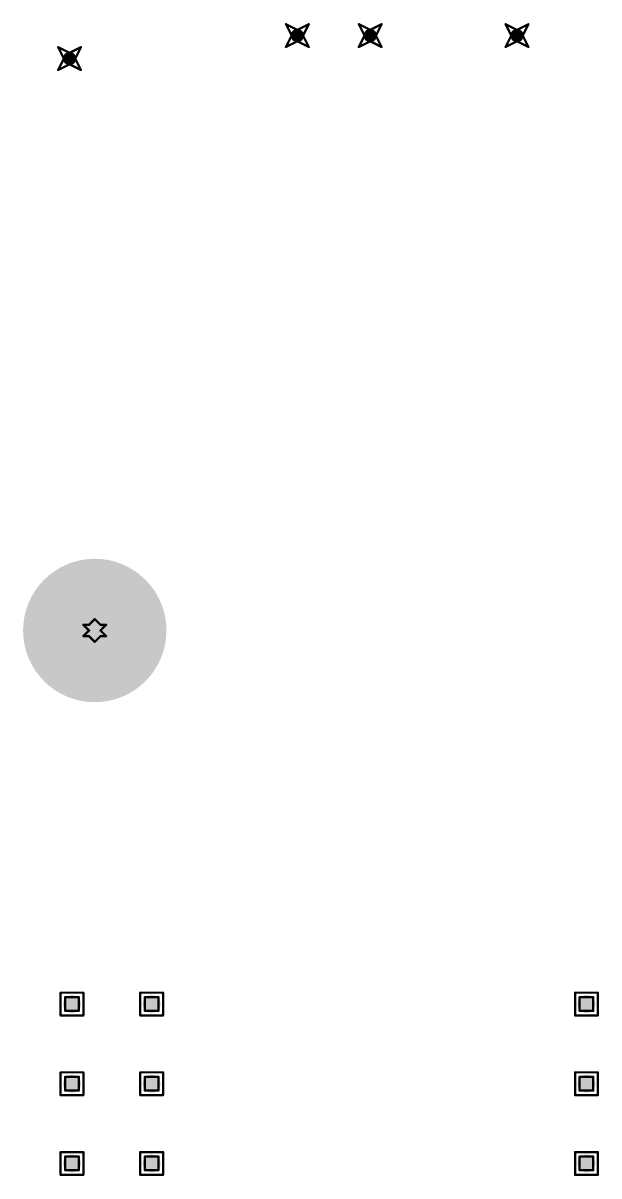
# Model space of a CAD drawing. Header units: millimetres. Extents: x -25 to 478, y -31 to 252.
# Drawn here: x 132.44 to 145.29, y 103.09 to 128.82 of the extents above; entities that cross this region are included whole.
import ezdxf

# ---------------------------------------------------------------- set-up
doc = ezdxf.new("R2010")
doc.units = ezdxf.units.MM
doc.layers.add('DrillDrawing', color=1, linetype='Continuous')
doc.layers.add('ViaHoleLayer', color=16, linetype='Continuous')

msp = doc.modelspace()

# ---------------------------------------------------------------- hatches: boundary and pattern name
at = {"layer": 'ViaHoleLayer'}
h = msp.add_hatch(color=16, dxfattribs=at)
edge = h.paths.add_edge_path()
edge.add_arc((138.557, 128.538), 0.15, 0, 360)
h = msp.add_hatch(color=16, dxfattribs=at)
edge = h.paths.add_edge_path()
edge.add_arc((140.183, 128.538), 0.15, 0, 360)
h = msp.add_hatch(color=16, dxfattribs=at)
edge = h.paths.add_edge_path()
edge.add_arc((143.459, 128.538), 0.15, 0, 360)
h = msp.add_hatch(color=16, dxfattribs=at)
edge = h.paths.add_edge_path()
edge.add_arc((133.473, 128.025), 0.15, 0, 360)
h = msp.add_hatch(color=16, dxfattribs=at)
edge = h.paths.add_edge_path()
edge.add_arc((134.036, 115.265), 1.6, 0, 360)
h = msp.add_hatch(color=16, dxfattribs=at)
edge = h.paths.add_edge_path()
edge.add_arc((133.528, 106.93), 0.2, 0, 360)
h = msp.add_hatch(color=16, dxfattribs=at)
edge = h.paths.add_edge_path()
edge.add_arc((135.306, 106.93), 0.2, 0, 360)
h = msp.add_hatch(color=16, dxfattribs=at)
edge = h.paths.add_edge_path()
edge.add_arc((145.009, 106.93), 0.2, 0, 360)
h = msp.add_hatch(color=16, dxfattribs=at)
edge = h.paths.add_edge_path()
edge.add_arc((133.528, 105.152), 0.2, 0, 360)
h = msp.add_hatch(color=16, dxfattribs=at)
edge = h.paths.add_edge_path()
edge.add_arc((135.306, 105.152), 0.2, 0, 360)
h = msp.add_hatch(color=16, dxfattribs=at)
edge = h.paths.add_edge_path()
edge.add_arc((145.009, 105.152), 0.2, 0, 360)
h = msp.add_hatch(color=16, dxfattribs=at)
edge = h.paths.add_edge_path()
edge.add_arc((133.528, 103.374), 0.2, 0, 360)
h = msp.add_hatch(color=16, dxfattribs=at)
edge = h.paths.add_edge_path()
edge.add_arc((135.306, 103.374), 0.2, 0, 360)
h = msp.add_hatch(color=16, dxfattribs=at)
edge = h.paths.add_edge_path()
edge.add_arc((145.009, 103.374), 0.2, 0, 360)

# ---------------------------------------------------------------- linework, layer by layer
at = {"layer": 'DrillDrawing', "const_width": 0.0508}
for points in [[(138.303, 128.792), (138.557, 128.665)], [(138.303, 128.792), (138.43, 128.538)], [(138.557, 128.665), (138.811, 128.792)], [(138.684, 128.538), (138.811, 128.792)], [(139.929, 128.792), (140.183, 128.665)], [(139.929, 128.792), (140.056, 128.538)], [(140.183, 128.665), (140.437, 128.792)], [(140.31, 128.538), (140.437, 128.792)], [(143.205, 128.792), (143.459, 128.665)], [(143.205, 128.792), (143.332, 128.538)], [(143.459, 128.665), (143.713, 128.792)], [(143.586, 128.538), (143.713, 128.792)], [(138.303, 128.284), (138.43, 128.538)], [(138.303, 128.284), (138.557, 128.411)], [(138.557, 128.411), (138.811, 128.284)], [(138.684, 128.538), (138.811, 128.284)], [(139.929, 128.284), (140.056, 128.538)], [(139.929, 128.284), (140.183, 128.411)], [(140.183, 128.411), (140.437, 128.284)], [(140.31, 128.538), (140.437, 128.284)], [(143.205, 128.284), (143.332, 128.538)], [(143.205, 128.284), (143.459, 128.411)], [(143.459, 128.411), (143.713, 128.284)], [(143.586, 128.538), (143.713, 128.284)], [(133.219, 128.279), (133.473, 128.152)], [(133.219, 128.279), (133.346, 128.025)], [(133.473, 128.152), (133.727, 128.279)], [(133.6, 128.025), (133.727, 128.279)], [(133.219, 127.771), (133.346, 128.025)], [(133.219, 127.771), (133.473, 127.898)], [(133.473, 127.898), (133.727, 127.771)], [(133.6, 128.025), (133.727, 127.771)], [(133.909, 115.392), (134.036, 115.519)], [(134.036, 115.519), (134.163, 115.392)], [(133.782, 115.392), (133.909, 115.265)], [(133.782, 115.392), (133.909, 115.392)], [(133.782, 115.138), (133.909, 115.265)], [(134.163, 115.392), (134.29, 115.392)], [(134.163, 115.265), (134.29, 115.392)], [(134.163, 115.265), (134.29, 115.138)], [(133.782, 115.138), (133.909, 115.138)], [(133.909, 115.138), (134.036, 115.011)], [(134.036, 115.011), (134.163, 115.138)], [(134.163, 115.138), (134.29, 115.138)], [(133.274, 107.184), (133.782, 107.184)], [(133.274, 106.676), (133.274, 107.184)], [(133.375, 107.082), (133.68, 107.082)], [(133.375, 106.778), (133.375, 107.082)], [(133.68, 106.778), (133.68, 107.082)], [(133.782, 106.676), (133.782, 107.184)], [(135.052, 107.184), (135.56, 107.184)], [(135.052, 106.676), (135.052, 107.184)], [(135.153, 107.082), (135.458, 107.082)], [(135.153, 106.778), (135.153, 107.082)], [(135.458, 106.778), (135.458, 107.082)], [(135.56, 106.676), (135.56, 107.184)], [(144.755, 107.184), (145.263, 107.184)], [(144.755, 106.676), (144.755, 107.184)], [(144.856, 107.082), (145.161, 107.082)], [(144.856, 106.778), (144.856, 107.082)], [(145.161, 106.778), (145.161, 107.082)], [(145.263, 106.676), (145.263, 107.184)], [(133.375, 106.778), (133.68, 106.778)], [(135.153, 106.778), (135.458, 106.778)], [(144.856, 106.778), (145.161, 106.778)], [(133.274, 106.676), (133.782, 106.676)], [(135.052, 106.676), (135.56, 106.676)], [(144.755, 106.676), (145.263, 106.676)], [(133.274, 105.406), (133.782, 105.406)], [(133.274, 104.898), (133.274, 105.406)], [(133.375, 105.304), (133.68, 105.304)], [(133.375, 105), (133.375, 105.304)], [(133.68, 105), (133.68, 105.304)], [(133.782, 104.898), (133.782, 105.406)], [(135.052, 105.406), (135.56, 105.406)], [(135.052, 104.898), (135.052, 105.406)], [(135.153, 105.304), (135.458, 105.304)], [(135.153, 105), (135.153, 105.304)], [(135.458, 105), (135.458, 105.304)], [(135.56, 104.898), (135.56, 105.406)], [(144.755, 105.406), (145.263, 105.406)], [(144.755, 104.898), (144.755, 105.406)], [(144.856, 105.304), (145.161, 105.304)], [(144.856, 105), (144.856, 105.304)], [(145.161, 105), (145.161, 105.304)], [(145.263, 104.898), (145.263, 105.406)], [(133.375, 105), (133.68, 105)], [(135.153, 105), (135.458, 105)], [(144.856, 105), (145.161, 105)], [(133.274, 104.898), (133.782, 104.898)], [(135.052, 104.898), (135.56, 104.898)], [(144.755, 104.898), (145.263, 104.898)], [(133.274, 103.628), (133.782, 103.628)], [(133.274, 103.12), (133.274, 103.628)], [(133.375, 103.526), (133.68, 103.526)], [(133.375, 103.222), (133.375, 103.526)], [(133.68, 103.222), (133.68, 103.526)], [(133.782, 103.12), (133.782, 103.628)], [(135.052, 103.628), (135.56, 103.628)], [(135.052, 103.12), (135.052, 103.628)], [(135.153, 103.526), (135.458, 103.526)], [(135.153, 103.222), (135.153, 103.526)], [(135.458, 103.222), (135.458, 103.526)], [(135.56, 103.12), (135.56, 103.628)], [(144.755, 103.628), (145.263, 103.628)], [(144.755, 103.12), (144.755, 103.628)], [(144.856, 103.526), (145.161, 103.526)], [(144.856, 103.222), (144.856, 103.526)], [(145.161, 103.222), (145.161, 103.526)], [(145.263, 103.12), (145.263, 103.628)], [(133.375, 103.222), (133.68, 103.222)], [(135.153, 103.222), (135.458, 103.222)], [(144.856, 103.222), (145.161, 103.222)], [(133.274, 103.12), (133.782, 103.12)], [(135.052, 103.12), (135.56, 103.12)], [(144.755, 103.12), (145.263, 103.12)]]:
    msp.add_lwpolyline(points, dxfattribs=at)
at = {"layer": 'DrillDrawing', "const_width": 0.0254}
for points in [[(138.29, 128.792, 1), (138.316, 128.792, 1)], [(138.29, 128.792, 1), (138.316, 128.792, 1)], [(138.544, 128.665, 1), (138.57, 128.665, 1)], [(138.544, 128.665, 1), (138.57, 128.665, 1)], [(138.798, 128.792, 1), (138.824, 128.792, 1)], [(138.798, 128.792, 1), (138.824, 128.792, 1)], [(139.916, 128.792, 1), (139.941, 128.792, 1)], [(139.916, 128.792, 1), (139.941, 128.792, 1)], [(140.17, 128.665, 1), (140.195, 128.665, 1)], [(140.17, 128.665, 1), (140.195, 128.665, 1)], [(140.424, 128.792, 1), (140.449, 128.792, 1)], [(140.424, 128.792, 1), (140.449, 128.792, 1)], [(143.192, 128.792, 1), (143.218, 128.792, 1)], [(143.192, 128.792, 1), (143.218, 128.792, 1)], [(143.446, 128.665, 1), (143.472, 128.665, 1)], [(143.446, 128.665, 1), (143.472, 128.665, 1)], [(143.701, 128.792, 1), (143.726, 128.792, 1)], [(143.701, 128.792, 1), (143.726, 128.792, 1)], [(138.417, 128.538, 1), (138.443, 128.538, 1)], [(138.417, 128.538, 1), (138.443, 128.538, 1)], [(138.544, 128.411, 1), (138.57, 128.411, 1)], [(138.544, 128.411, 1), (138.57, 128.411, 1)], [(138.671, 128.538, 1), (138.697, 128.538, 1)], [(138.671, 128.538, 1), (138.697, 128.538, 1)], [(140.043, 128.538, 1), (140.068, 128.538, 1)], [(140.043, 128.538, 1), (140.068, 128.538, 1)], [(140.17, 128.411, 1), (140.195, 128.411, 1)], [(140.17, 128.411, 1), (140.195, 128.411, 1)], [(140.297, 128.538, 1), (140.322, 128.538, 1)], [(140.297, 128.538, 1), (140.322, 128.538, 1)], [(143.32, 128.538, 1), (143.345, 128.538, 1)], [(143.32, 128.538, 1), (143.345, 128.538, 1)], [(143.446, 128.411, 1), (143.472, 128.411, 1)], [(143.446, 128.411, 1), (143.472, 128.411, 1)], [(143.573, 128.538, 1), (143.599, 128.538, 1)], [(143.573, 128.538, 1), (143.599, 128.538, 1)], [(133.206, 128.279, 1), (133.231, 128.279, 1)], [(133.206, 128.279, 1), (133.231, 128.279, 1)], [(133.46, 128.152, 1), (133.485, 128.152, 1)], [(133.46, 128.152, 1), (133.485, 128.152, 1)], [(133.714, 128.279, 1), (133.739, 128.279, 1)], [(133.714, 128.279, 1), (133.739, 128.279, 1)], [(138.29, 128.284, 1), (138.316, 128.284, 1)], [(138.29, 128.284, 1), (138.316, 128.284, 1)], [(138.798, 128.284, 1), (138.824, 128.284, 1)], [(138.798, 128.284, 1), (138.824, 128.284, 1)], [(139.916, 128.284, 1), (139.941, 128.284, 1)], [(139.916, 128.284, 1), (139.941, 128.284, 1)], [(140.424, 128.284, 1), (140.449, 128.284, 1)], [(140.424, 128.284, 1), (140.449, 128.284, 1)], [(143.192, 128.284, 1), (143.218, 128.284, 1)], [(143.192, 128.284, 1), (143.218, 128.284, 1)], [(143.701, 128.284, 1), (143.726, 128.284, 1)], [(143.701, 128.284, 1), (143.726, 128.284, 1)], [(133.333, 128.025, 1), (133.358, 128.025, 1)], [(133.333, 128.025, 1), (133.358, 128.025, 1)], [(133.46, 127.898, 1), (133.485, 127.898, 1)], [(133.46, 127.898, 1), (133.485, 127.898, 1)], [(133.587, 128.025, 1), (133.612, 128.025, 1)], [(133.587, 128.025, 1), (133.612, 128.025, 1)], [(133.206, 127.771, 1), (133.231, 127.771, 1)], [(133.206, 127.771, 1), (133.231, 127.771, 1)], [(133.714, 127.771, 1), (133.739, 127.771, 1)], [(133.714, 127.771, 1), (133.739, 127.771, 1)], [(134.023, 115.519, 1), (134.048, 115.519, 1)], [(134.023, 115.519, 1), (134.048, 115.519, 1)], [(133.769, 115.392, 1), (133.794, 115.392, 1)], [(133.769, 115.392, 1), (133.794, 115.392, 1)], [(133.896, 115.392, 1), (133.922, 115.392, 1)], [(133.896, 115.392, 1), (133.922, 115.392, 1)], [(133.896, 115.265, 1), (133.922, 115.265, 1)], [(133.896, 115.265, 1), (133.922, 115.265, 1)], [(134.15, 115.392, 1), (134.175, 115.392, 1)], [(134.15, 115.392, 1), (134.175, 115.392, 1)], [(134.15, 115.265, 1), (134.175, 115.265, 1)], [(134.15, 115.265, 1), (134.175, 115.265, 1)], [(134.277, 115.392, 1), (134.303, 115.392, 1)], [(134.277, 115.392, 1), (134.303, 115.392, 1)], [(133.769, 115.138, 1), (133.794, 115.138, 1)], [(133.769, 115.138, 1), (133.794, 115.138, 1)], [(133.896, 115.138, 1), (133.922, 115.138, 1)], [(133.896, 115.138, 1), (133.922, 115.138, 1)], [(134.023, 115.011, 1), (134.048, 115.011, 1)], [(134.023, 115.011, 1), (134.048, 115.011, 1)], [(134.15, 115.138, 1), (134.175, 115.138, 1)], [(134.15, 115.138, 1), (134.175, 115.138, 1)], [(134.277, 115.138, 1), (134.303, 115.138, 1)], [(134.277, 115.138, 1), (134.303, 115.138, 1)], [(133.261, 107.184, 1), (133.286, 107.184, 1)], [(133.261, 107.184, 1), (133.286, 107.184, 1)], [(133.363, 107.082, 1), (133.388, 107.082, 1)], [(133.363, 107.082, 1), (133.388, 107.082, 1)], [(133.667, 107.082, 1), (133.693, 107.082, 1)], [(133.667, 107.082, 1), (133.693, 107.082, 1)], [(133.769, 107.184, 1), (133.794, 107.184, 1)], [(133.769, 107.184, 1), (133.794, 107.184, 1)], [(135.039, 107.184, 1), (135.065, 107.184, 1)], [(135.039, 107.184, 1), (135.065, 107.184, 1)], [(135.141, 107.082, 1), (135.166, 107.082, 1)], [(135.141, 107.082, 1), (135.166, 107.082, 1)], [(135.446, 107.082, 1), (135.471, 107.082, 1)], [(135.446, 107.082, 1), (135.471, 107.082, 1)], [(135.547, 107.184, 1), (135.572, 107.184, 1)], [(135.547, 107.184, 1), (135.572, 107.184, 1)], [(144.742, 107.184, 1), (144.767, 107.184, 1)], [(144.742, 107.184, 1), (144.767, 107.184, 1)], [(144.844, 107.082, 1), (144.869, 107.082, 1)], [(144.844, 107.082, 1), (144.869, 107.082, 1)], [(145.148, 107.082, 1), (145.174, 107.082, 1)], [(145.148, 107.082, 1), (145.174, 107.082, 1)], [(145.25, 107.184, 1), (145.275, 107.184, 1)], [(145.25, 107.184, 1), (145.275, 107.184, 1)], [(133.363, 106.778, 1), (133.388, 106.778, 1)], [(133.363, 106.778, 1), (133.388, 106.778, 1)], [(133.667, 106.778, 1), (133.693, 106.778, 1)], [(133.667, 106.778, 1), (133.693, 106.778, 1)], [(135.141, 106.778, 1), (135.166, 106.778, 1)], [(135.141, 106.778, 1), (135.166, 106.778, 1)], [(135.446, 106.778, 1), (135.471, 106.778, 1)], [(135.446, 106.778, 1), (135.471, 106.778, 1)], [(144.844, 106.778, 1), (144.869, 106.778, 1)], [(144.844, 106.778, 1), (144.869, 106.778, 1)], [(145.148, 106.778, 1), (145.174, 106.778, 1)], [(145.148, 106.778, 1), (145.174, 106.778, 1)], [(133.261, 106.676, 1), (133.286, 106.676, 1)], [(133.261, 106.676, 1), (133.286, 106.676, 1)], [(133.769, 106.676, 1), (133.794, 106.676, 1)], [(133.769, 106.676, 1), (133.794, 106.676, 1)], [(135.039, 106.676, 1), (135.065, 106.676, 1)], [(135.039, 106.676, 1), (135.065, 106.676, 1)], [(135.547, 106.676, 1), (135.572, 106.676, 1)], [(135.547, 106.676, 1), (135.572, 106.676, 1)], [(144.742, 106.676, 1), (144.767, 106.676, 1)], [(144.742, 106.676, 1), (144.767, 106.676, 1)], [(145.25, 106.676, 1), (145.275, 106.676, 1)], [(145.25, 106.676, 1), (145.275, 106.676, 1)], [(133.261, 105.406, 1), (133.286, 105.406, 1)], [(133.261, 105.406, 1), (133.286, 105.406, 1)], [(133.363, 105.304, 1), (133.388, 105.304, 1)], [(133.363, 105.304, 1), (133.388, 105.304, 1)], [(133.667, 105.304, 1), (133.693, 105.304, 1)], [(133.667, 105.304, 1), (133.693, 105.304, 1)], [(133.769, 105.406, 1), (133.794, 105.406, 1)], [(133.769, 105.406, 1), (133.794, 105.406, 1)], [(135.039, 105.406, 1), (135.065, 105.406, 1)], [(135.039, 105.406, 1), (135.065, 105.406, 1)], [(135.141, 105.304, 1), (135.166, 105.304, 1)], [(135.141, 105.304, 1), (135.166, 105.304, 1)], [(135.446, 105.304, 1), (135.471, 105.304, 1)], [(135.446, 105.304, 1), (135.471, 105.304, 1)], [(135.547, 105.406, 1), (135.572, 105.406, 1)], [(135.547, 105.406, 1), (135.572, 105.406, 1)], [(144.742, 105.406, 1), (144.767, 105.406, 1)], [(144.742, 105.406, 1), (144.767, 105.406, 1)], [(144.844, 105.304, 1), (144.869, 105.304, 1)], [(144.844, 105.304, 1), (144.869, 105.304, 1)], [(145.148, 105.304, 1), (145.174, 105.304, 1)], [(145.148, 105.304, 1), (145.174, 105.304, 1)], [(145.25, 105.406, 1), (145.275, 105.406, 1)], [(145.25, 105.406, 1), (145.275, 105.406, 1)], [(133.363, 105, 1), (133.388, 105, 1)], [(133.363, 105, 1), (133.388, 105, 1)], [(133.667, 105, 1), (133.693, 105, 1)], [(133.667, 105, 1), (133.693, 105, 1)], [(135.141, 105, 1), (135.166, 105, 1)], [(135.141, 105, 1), (135.166, 105, 1)], [(135.446, 105, 1), (135.471, 105, 1)], [(135.446, 105, 1), (135.471, 105, 1)], [(144.844, 105, 1), (144.869, 105, 1)], [(144.844, 105, 1), (144.869, 105, 1)], [(145.148, 105, 1), (145.174, 105, 1)], [(145.148, 105, 1), (145.174, 105, 1)], [(133.261, 104.898, 1), (133.286, 104.898, 1)], [(133.261, 104.898, 1), (133.286, 104.898, 1)], [(133.769, 104.898, 1), (133.794, 104.898, 1)], [(133.769, 104.898, 1), (133.794, 104.898, 1)], [(135.039, 104.898, 1), (135.065, 104.898, 1)], [(135.039, 104.898, 1), (135.065, 104.898, 1)], [(135.547, 104.898, 1), (135.572, 104.898, 1)], [(135.547, 104.898, 1), (135.572, 104.898, 1)], [(144.742, 104.898, 1), (144.767, 104.898, 1)], [(144.742, 104.898, 1), (144.767, 104.898, 1)], [(145.25, 104.898, 1), (145.275, 104.898, 1)], [(145.25, 104.898, 1), (145.275, 104.898, 1)], [(133.261, 103.628, 1), (133.286, 103.628, 1)], [(133.261, 103.628, 1), (133.286, 103.628, 1)], [(133.363, 103.526, 1), (133.388, 103.526, 1)], [(133.363, 103.526, 1), (133.388, 103.526, 1)], [(133.667, 103.526, 1), (133.693, 103.526, 1)], [(133.667, 103.526, 1), (133.693, 103.526, 1)], [(133.769, 103.628, 1), (133.794, 103.628, 1)], [(133.769, 103.628, 1), (133.794, 103.628, 1)], [(135.039, 103.628, 1), (135.065, 103.628, 1)], [(135.039, 103.628, 1), (135.065, 103.628, 1)], [(135.141, 103.526, 1), (135.166, 103.526, 1)], [(135.141, 103.526, 1), (135.166, 103.526, 1)], [(135.446, 103.526, 1), (135.471, 103.526, 1)], [(135.446, 103.526, 1), (135.471, 103.526, 1)], [(135.547, 103.628, 1), (135.572, 103.628, 1)], [(135.547, 103.628, 1), (135.572, 103.628, 1)], [(144.742, 103.628, 1), (144.767, 103.628, 1)], [(144.742, 103.628, 1), (144.767, 103.628, 1)], [(144.844, 103.526, 1), (144.869, 103.526, 1)], [(144.844, 103.526, 1), (144.869, 103.526, 1)], [(145.148, 103.526, 1), (145.174, 103.526, 1)], [(145.148, 103.526, 1), (145.174, 103.526, 1)], [(145.25, 103.628, 1), (145.275, 103.628, 1)], [(145.25, 103.628, 1), (145.275, 103.628, 1)], [(133.363, 103.222, 1), (133.388, 103.222, 1)], [(133.363, 103.222, 1), (133.388, 103.222, 1)], [(133.667, 103.222, 1), (133.693, 103.222, 1)], [(133.667, 103.222, 1), (133.693, 103.222, 1)], [(135.141, 103.222, 1), (135.166, 103.222, 1)], [(135.141, 103.222, 1), (135.166, 103.222, 1)], [(135.446, 103.222, 1), (135.471, 103.222, 1)], [(135.446, 103.222, 1), (135.471, 103.222, 1)], [(144.844, 103.222, 1), (144.869, 103.222, 1)], [(144.844, 103.222, 1), (144.869, 103.222, 1)], [(145.148, 103.222, 1), (145.174, 103.222, 1)], [(145.148, 103.222, 1), (145.174, 103.222, 1)], [(133.261, 103.12, 1), (133.286, 103.12, 1)], [(133.261, 103.12, 1), (133.286, 103.12, 1)], [(133.769, 103.12, 1), (133.794, 103.12, 1)], [(133.769, 103.12, 1), (133.794, 103.12, 1)], [(135.039, 103.12, 1), (135.065, 103.12, 1)], [(135.039, 103.12, 1), (135.065, 103.12, 1)], [(135.547, 103.12, 1), (135.572, 103.12, 1)], [(135.547, 103.12, 1), (135.572, 103.12, 1)], [(144.742, 103.12, 1), (144.767, 103.12, 1)], [(144.742, 103.12, 1), (144.767, 103.12, 1)], [(145.25, 103.12, 1), (145.275, 103.12, 1)], [(145.25, 103.12, 1), (145.275, 103.12, 1)]]:
    msp.add_lwpolyline(points, format="xyb", close=True, dxfattribs=at)

doc.saveas('drawing.dxf')
